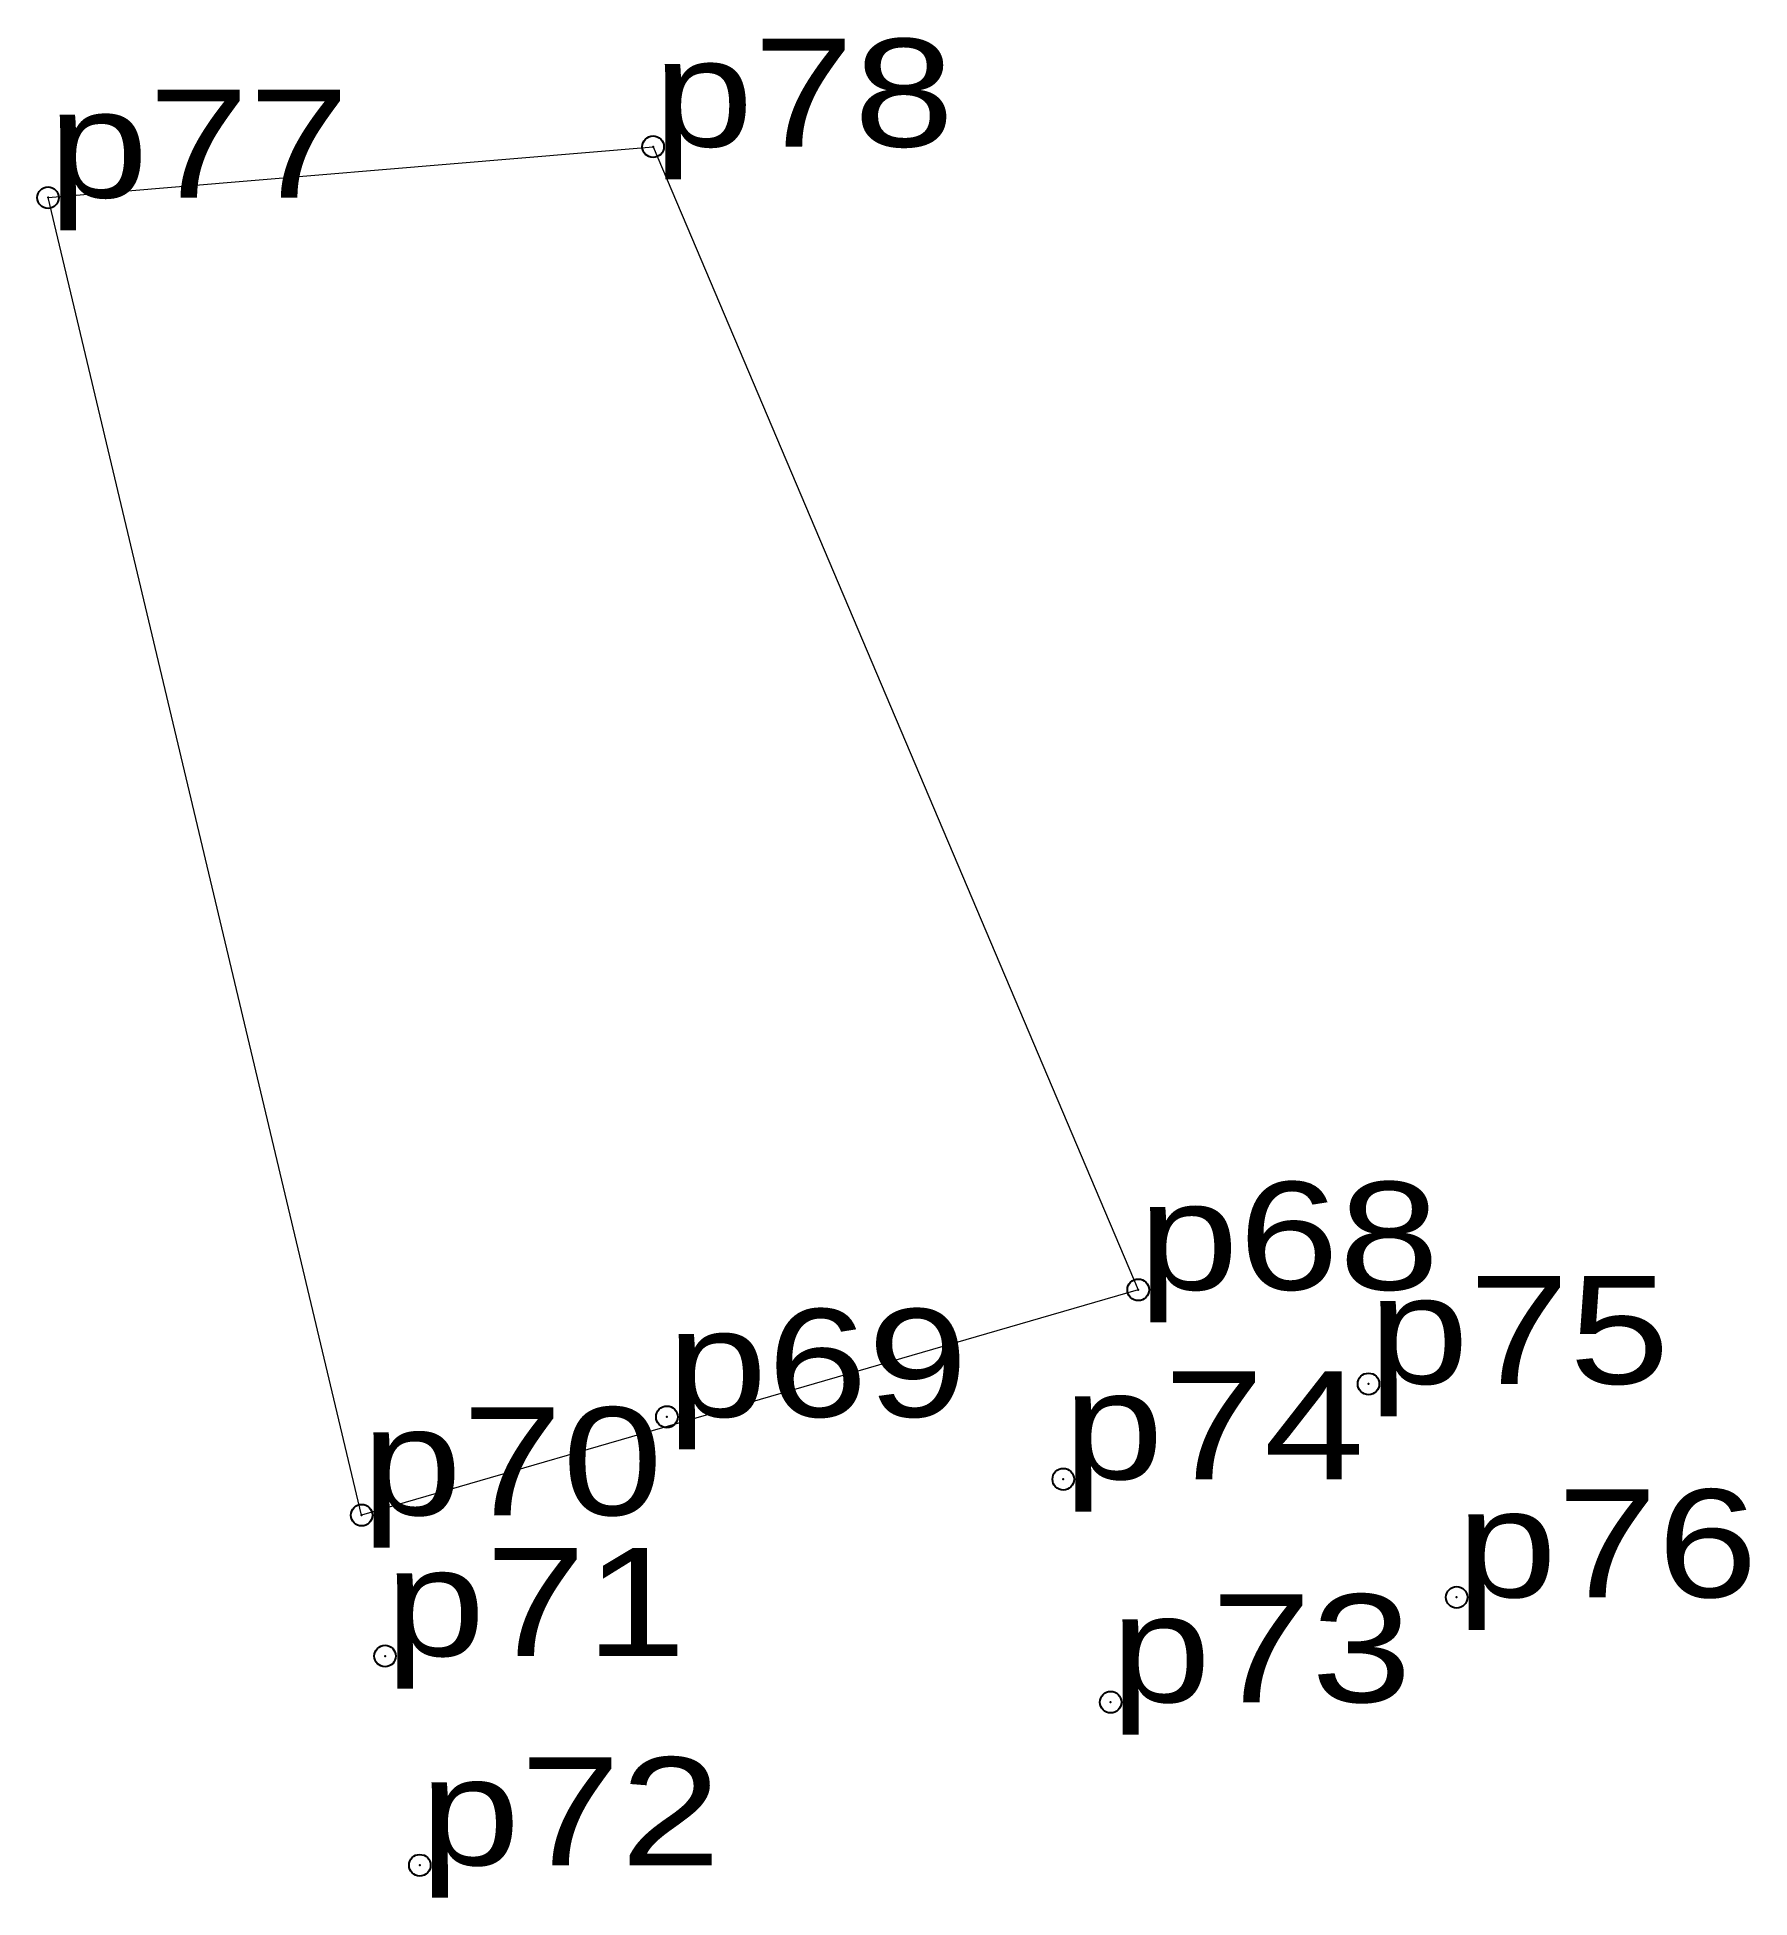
# Model space of a CAD drawing. Header units: metres. Extents: x 545484 to 552141, y 1836525 to 1839668.
# Drawn here: x 549209.06 to 549237.62, y 1838294.38 to 1838325.42 of the extents above.
import ezdxf

# ---------------------------------------------------------------- set-up
doc = ezdxf.new("R2010")
doc.units = ezdxf.units.M
doc.header["$LTSCALE"] = 0.72
doc.header["$PDMODE"] = 32
doc.header["$PDSIZE"] = 0.36
doc.layers.add('10', color=7, linetype='Continuous', lineweight=13)
doc.layers.add('12', color=7, linetype='Continuous')
doc.layers.add('7', color=7, linetype='Continuous')

msp = doc.modelspace()

# ---------------------------------------------------------------- linework, layer by layer
at = {"layer": '10'}
msp.add_lwpolyline([(549209.24, 1838322.74), (549219.33, 1838323.59), (549227.42, 1838304.52), (549214.47, 1838300.76)], close=True, dxfattribs=at)
at = {"layer": '7'}
for p in [(549219.33, 1838323.59), (549209.24, 1838322.74), (549227.42, 1838304.52), (549231.26, 1838302.95), (549219.56, 1838302.4), (549226.17, 1838301.36), (549214.47, 1838300.76), (549232.73, 1838299.39), (549214.86, 1838298.41), (549226.96, 1838297.64), (549215.44, 1838294.92)]:
    msp.add_point(p, dxfattribs=at)

# ---------------------------------------------------------------- texts
at = {"layer": '12', "width": 1.25}
for s, p in [('p78', (549219.33, 1838323.59)), ('p77', (549209.24, 1838322.74)), ('p68', (549227.42, 1838304.52)), ('p75', (549231.26, 1838302.95)), ('p69', (549219.56, 1838302.4)), ('p74', (549226.17, 1838301.36)), ('p70', (549214.47, 1838300.76)), ('p76', (549232.73, 1838299.39)), ('p71', (549214.86, 1838298.41)), ('p73', (549226.96, 1838297.64)), ('p72', (549215.44, 1838294.92))]:
    msp.add_text(s, height=1.8, dxfattribs=at).set_placement(p)

doc.saveas('drawing.dxf')
